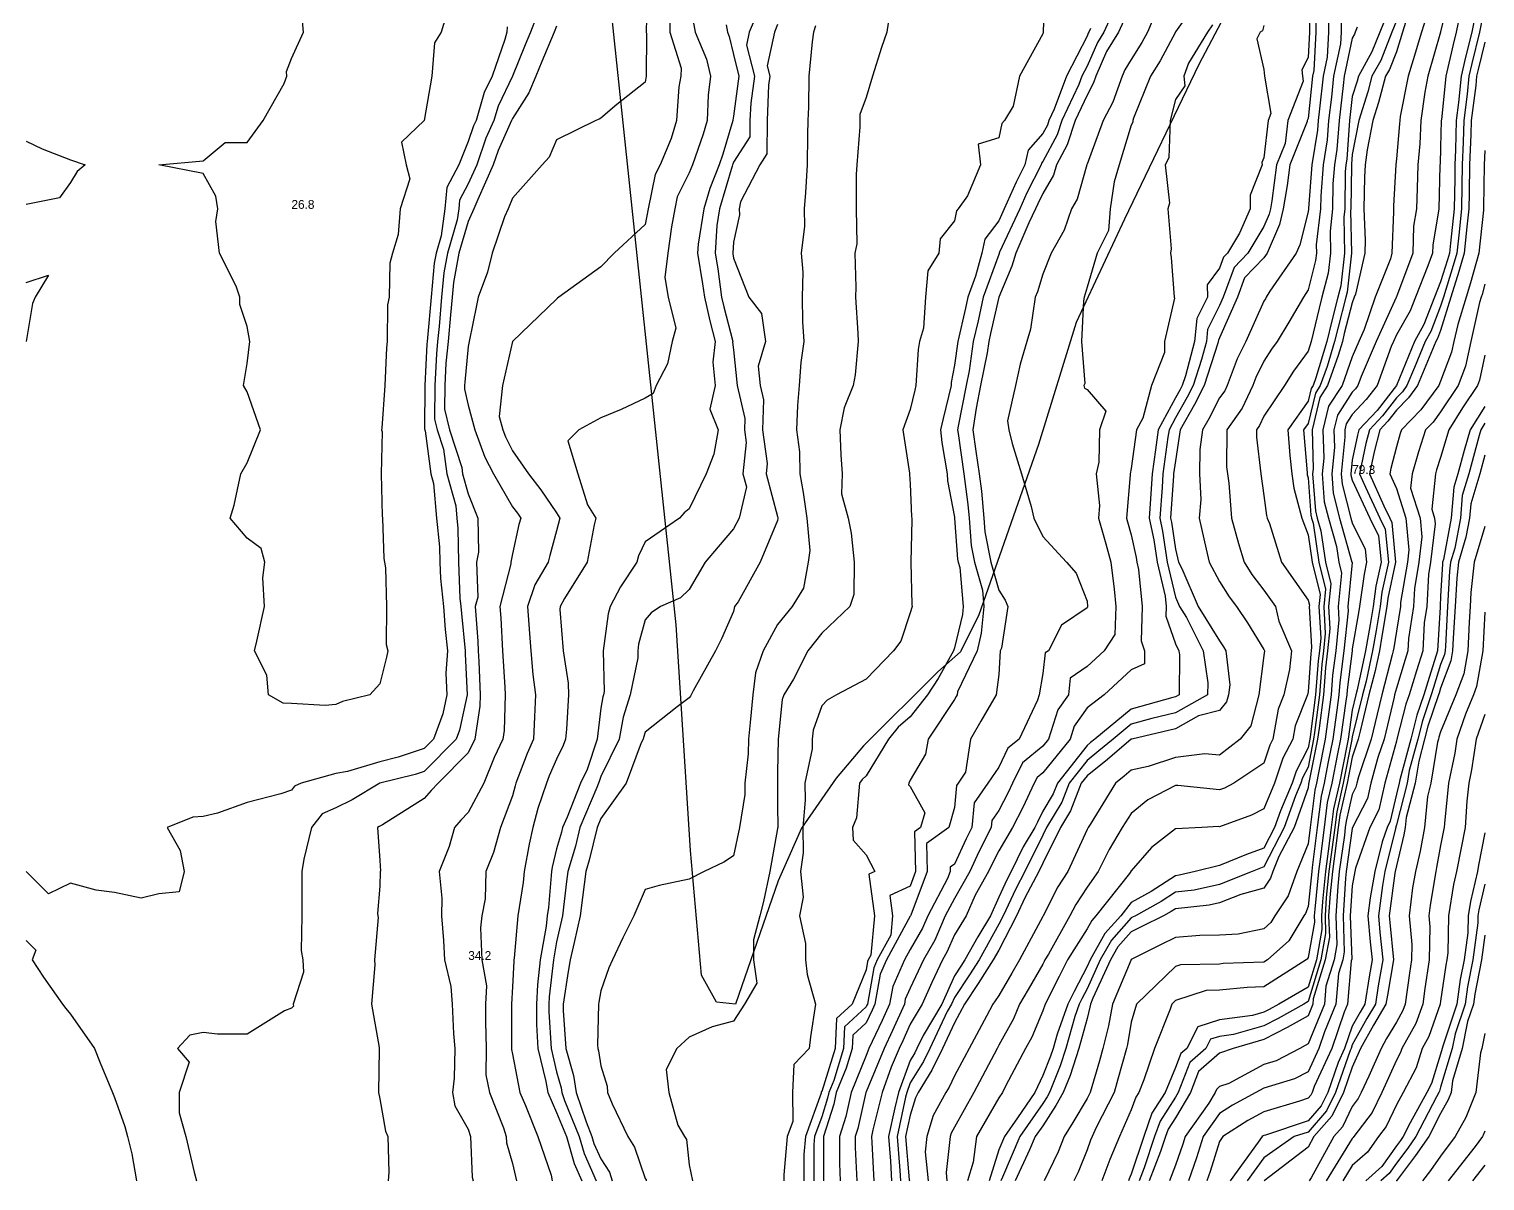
# Model space of a CAD drawing. Extents: x 0 to 335, y 0 to 561.
# Drawn here: x 170.3 to 335, y 0 to 130.3 of the extents above; entities that cross this region are included whole.
import ezdxf

# ---------------------------------------------------------------- set-up
doc = ezdxf.new("R2010")
doc.units = 0
for name, color, linetype in [('CONTOURS_MAJEURES', 3, 'CONTINUOUS'), ('CONTOURS_MINEURES', 8, 'CONTINUOUS'), ('PARCELLE', 4, 'CONTINUOUS'), ('POINTS_COTES', 7, 'CONTINUOUS')]:
    doc.layers.add(name, color=color, linetype=linetype)

msp = doc.modelspace()

# ---------------------------------------------------------------- linework, layer by layer
at = {"layer": 'CONTOURS_MAJEURES'}
for points in [[(293.468, 133.465), (291.896, 130.002), (291.17, 128.833), (289.999, 126.135), (289.422, 125.005), (289.077, 124.082), (287.164, 119.998), (286.63, 118.366), (284.996, 115.351), (284.832, 115.166), (284.797, 115.001), (283.203, 111.8), (282.395, 110.005), (280.103, 105.097), (280.06, 104.998), (280.048, 104.954), (280.004, 104.852), (278.267, 100.001), (277.673, 97.333), (277.135, 95.005), (276.655, 91.653), (276.317, 89.997), (275.425, 85.424), (275.362, 85.001), (275.421, 84.581), (276.053, 80.004), (276.532, 76.53), (276.68, 74.997), (276.906, 71.903), (277.272, 70.001), (278.157, 66.849), (278.321, 65.004), (278.024, 61.978), (277.555, 59.997), (275.351, 55.35), (275.311, 55), (275.196, 54.806), (275.001, 54.462), (272.04, 50.004), (271.723, 48.277), (269.998, 45.346), (269.831, 44.996), (269.815, 44.814), (269.998, 44.622), (271.636, 41.636), (271.177, 40), (270.493, 39.506), (270.61, 35.004), (269.998, 33.369), (267.687, 32.309), (268.009, 29.996), (267.802, 27.803), (266.271, 25), (265.879, 24.117), (265.146, 20.003), (265.099, 19.899), (264.995, 19.68), (262.573, 17.425), (262.46, 14.996), (261.345, 11.343), (260.803, 9.999), (260.657, 9.344), (260.003, 7.259), (259.186, 5.003), (259.104, 4.104), (259.104, -0.004)], [(315.133, 134.868), (315.147, 130.002), (315.003, 127.147), (314.282, 125.726), (314.362, 125.005), (314.456, 124.457), (312.701, 119.998), (312.402, 117.4), (311.447, 115.001), (310.904, 110.907), (310.752, 110.005), (310.601, 109.404), (310, 108.002), (308.202, 104.998), (306.63, 103.367), (305.413, 100.001), (304.997, 99.053), (303.639, 96.364), (303.508, 95.005), (302.96, 92.961), (302, 89.997), (301.321, 88.681), (300.005, 86.357), (299.271, 85.001), (299.155, 84.152), (298.578, 80.004), (298.481, 78.479), (298.244, 74.997), (298.551, 73.545), (299.074, 70.001), (300.005, 66.071), (300.471, 65.004), (301.239, 63.766), (303.149, 59.997), (303.653, 56.345), (303.645, 55), (300.005, 52.962), (297.339, 52.337), (295.002, 51.681), (292.947, 50.004), (291.352, 48.649), (289.999, 47.56), (287.99, 44.996), (287.149, 42.847), (285.431, 40), (284.996, 39.115), (282.974, 35.004), (281.958, 33.044), (280.503, 29.996), (280.004, 29.032), (277.791, 25), (276.695, 23.308), (275.001, 20.738), (274.669, 20.003), (274.181, 19.182), (272.198, 14.996), (271.481, 13.514), (269.998, 11.076), (269.608, 9.999), (269.48, 9.483), (268.504, 5.003), (268.837, 1.158), (268.895, -0.004)], [(228.331, 133.333), (227.043, 130.002), (226.44, 128.563), (225.003, 125.005), (223.372, 121.631), (222.894, 119.998), (221.996, 118.005), (220.967, 115.001), (220, 112.836), (219.02, 110.984), (218.92, 110.005), (218.759, 108.762), (217.66, 104.998), (217.233, 102.765), (216.991, 100.001), (216.695, 96.7), (216.536, 95.005), (216.398, 93.603), (216.212, 89.997), (216.194, 86.196), (216.47, 85.001), (217.189, 82.812), (217.562, 80.004), (218.592, 76.406), (218.715, 74.997), (218.833, 73.831), (218.882, 70.001), (219.053, 65.951), (219.153, 65.004), (219.218, 64.221), (219.659, 59.997), (219.632, 59.629), (219.864, 55), (219.007, 50.996), (218.641, 50.004), (214.997, 46.32), (214.007, 45.99), (210.005, 44.996), (206.863, 43.138), (205.002, 42.226), (203.47, 41.53), (202.278, 40), (201.397, 36.4), (201.158, 35.004), (201.187, 33.814), (201.187, 29.996), (201.09, 26.089), (201.288, 25), (201.371, 23.63), (200.212, 20.003), (200.249, 19.753), (199.999, 19.526), (199.229, 19.233), (194.996, 16.616), (191.619, 16.616), (190.004, 16.773), (188.517, 16.485), (187.107, 14.996), (188.432, 13.426), (187.31, 9.999), (187.31, 7.693), (188.058, 5.003), (189.003, 0.997), (189.27, -0.004)], [(253.087, 133.088), (251.788, 130.002), (251.477, 128.524), (252.376, 125.005), (251.949, 121.952), (251.858, 119.998), (251.844, 118.153), (249.997, 115.295), (249.929, 115.069), (249.906, 115.001), (249.845, 114.849), (248.422, 110.005), (248.127, 108.13), (247.928, 104.998), (248.219, 103.218), (248.642, 100.001), (248.894, 98.898), (249.917, 95.005), (249.907, 94.914), (249.997, 94.051), (250.437, 89.997), (251.284, 86.287), (251.237, 85.001), (251.45, 83.549), (251.076, 80.004), (251.472, 78.527), (250.661, 74.997), (249.997, 73.807), (248.26, 71.738), (246.802, 70.001), (245.005, 66.935), (244.027, 65.98), (241.733, 65.004), (240.705, 64.3), (240.002, 63.502), (239.277, 60.722), (239.181, 59.997), (239.2, 59.196), (238.314, 55), (237.523, 52.479), (237.081, 50.004), (234.999, 45.767), (234.809, 45.186), (234.716, 44.996), (234.528, 44.527), (232.624, 40), (232.119, 37.879), (231.277, 35.004), (231.125, 33.873), (230.676, 29.996), (229.996, 27.067), (229.638, 25), (229.155, 20.845), (229.112, 20.003), (229.11, 19.115), (229.368, 14.996), (229.996, 12.34), (230.516, 10.519), (230.597, 9.999), (230.894, 9.102), (232.548, 5.003), (233.099, 3.101), (234.479, -0.004)], [(335.005, 133), (334.397, 130.002), (333.538, 126.47), (333.207, 125.005), (332.998, 122.996), (332.622, 119.998), (332.56, 117.556), (332.441, 115.001), (332.409, 112.597), (332.361, 110.005), (332.04, 107.038), (331.816, 104.998), (331.424, 103.577), (330.31, 100.001), (330.002, 99.002), (328.881, 96.124), (328.244, 95.005), (327.037, 92.037), (326.189, 89.997), (325.684, 89.313), (324.999, 88.616), (323.417, 86.581), (321.935, 85.001), (321.544, 83.455), (320.808, 80.004), (321.488, 78.511), (323.113, 74.997), (323.74, 73.74), (324.085, 70.001), (323.365, 66.636), (323.141, 65.004), (322.699, 62.298), (322.295, 59.997), (321.561, 56.564), (321.148, 55), (319.996, 50.245), (319.961, 50.004), (319.952, 49.961), (318.98, 44.996), (318.242, 41.755), (318.018, 40), (317.747, 37.749), (317.365, 35.004), (317.06, 32.059), (316.924, 29.996), (316.99, 28.008), (316.445, 25), (315.003, 20.28), (314.52, 20.003), (311.624, 18.378), (310, 17.538), (306.557, 16.557), (304.997, 16.351), (303.973, 16.023), (303.441, 14.996), (301.612, 13.388), (300.313, 9.999), (300.005, 9.483), (298.258, 6.748), (297.646, 5.003), (296.466, 1.461), (295.9, -0.004)], [(324.999, 131.268), (324.487, 130.002), (323.222, 126.78), (322.235, 125.005), (321.752, 123.247), (320.729, 119.998), (319.996, 116.167), (319.919, 115.078), (319.906, 115.001), (319.899, 114.904), (319.838, 110.005), (319.817, 109.826), (319.932, 104.998), (319.412, 100.586), (319.262, 100.001), (318.393, 96.608), (318.001, 95.005), (317.145, 92.145), (316.389, 89.997), (315.843, 89.157), (315.003, 85.711), (314.5, 85.001), (314.886, 80.122), (314.899, 80.004), (314.911, 79.912), (315.003, 79.575), (315.325, 75.32), (315.409, 74.997), (315.567, 74.433), (316.202, 70.001), (316.959, 66.962), (316.769, 65.004), (316.946, 61.945), (316.743, 59.997), (316.547, 58.451), (316.295, 55), (315.741, 50.742), (315.635, 50.004), (315.003, 46.825), (314.382, 45.619), (314.176, 44.996), (313.574, 43.569), (312.315, 40), (310, 35.535), (309.611, 35.393), (308.67, 35.004), (304.997, 33.558), (302.121, 32.882), (300.005, 32.659), (298.387, 31.616), (295.48, 29.996), (295.16, 29.839), (295.002, 29.76), (292.756, 27.243), (291.493, 25), (289.999, 21.744), (289.412, 20.59), (289.116, 20.003), (288.613, 18.616), (287.606, 14.996), (286.975, 13.019), (285.766, 9.999), (285.484, 9.512), (284.996, 8.744), (282.395, 5.003), (280.433, 0.426), (280.233, -0.004)], [(335.005, 85.731), (334.545, 85.001), (334.356, 84.353), (333.183, 80.004), (332.441, 77.563), (332.234, 74.997), (331.593, 71.59), (331.118, 70.001), (331.009, 68.995), (330.784, 65.004), (330.533, 60.529), (330.505, 59.997), (330.431, 59.568), (330.002, 58.42), (329.182, 55.819), (328.934, 55), (327.932, 52.071), (327.403, 50.004), (326.449, 46.448), (326.214, 44.996), (324.999, 40.278), (324.947, 40.052), (324.92, 40), (324.879, 39.88), (323.702, 35.004), (323.41, 33.413), (322.956, 29.996), (323.14, 28.14), (323.443, 25), (322.946, 22.053), (322.617, 20.003), (321.638, 18.359), (319.996, 15.376), (319.865, 14.996), (319.751, 14.751), (318.112, 9.999), (317.091, 7.91), (315.003, 5.527), (313.449, 5.003), (310, 2.592), (308.115, -0.004)], [(335.005, 33.573), (334.332, 30.669), (334.223, 29.996), (334.211, 29.203), (333.648, 25), (333.044, 21.961), (332.765, 20.003), (331.646, 16.642), (331.308, 14.996), (330.002, 10.601), (329.861, 10.14), (329.786, 9.999), (329.528, 9.526), (327.211, 5.003), (326.296, 3.704), (324.999, 1.987), (324.176, 0.819), (323.25, -0.004)]]:
    msp.add_lwpolyline(points, dxfattribs=at)
at = {"layer": 'CONTOURS_MINEURES'}
for points in [[(240.225, 134.775), (240.123, 130.002), (240.177, 129.827), (240.139, 125.005), (240.002, 124.344), (236.818, 121.819), (234.999, 120.28), (234.826, 120.17), (234.427, 119.998), (229.996, 117.816), (229.146, 115.852), (228.372, 115.001), (225.003, 111.197), (224.499, 110.005), (224.106, 109.107), (222.719, 104.998), (222.173, 102.828), (221.126, 100.001), (220.919, 99.083), (220.122, 95.005), (220, 94.409), (219.605, 90.393), (219.584, 89.997), (219.582, 89.58), (220, 87.77), (220.729, 85.001), (221.891, 81.892), (222.849, 80.004), (225.003, 76.264), (225.561, 75.556), (225.939, 74.997), (225.734, 74.266), (225.003, 70.961), (224.809, 70.001), (224.816, 69.813), (223.572, 65.004), (223.668, 63.668), (223.879, 59.997), (224.14, 55.862), (224.167, 55), (224.052, 50.954), (223.911, 50.004), (222.924, 47.922), (221.771, 44.996), (220, 41.677), (219.178, 40.822), (218.439, 40), (217.85, 37.852), (216.718, 35.004), (217.003, 32.004), (216.956, 29.996), (217.194, 27.194), (217.326, 25), (218.023, 21.978), (218.196, 20.003), (218.323, 16.674), (218.463, 14.996), (218.392, 11.605), (218.23, 9.999), (218.478, 8.479), (220, 5.858), (220.263, 5.003), (220.429, 0.424), (220.553, -0.004)], [(245.005, 133.774), (245.679, 130.002), (246.955, 126.958), (247.406, 125.005), (247.136, 122.867), (247.019, 119.998), (246.556, 118.445), (245.382, 115.001), (245.005, 114.069), (243.638, 111.37), (243.357, 110.005), (242.977, 107.976), (242.559, 104.998), (242.221, 102.218), (242.61, 100.001), (243.489, 96.518), (243.069, 95.005), (242.533, 92.471), (241.275, 89.997), (240.905, 89.095), (240.002, 88.584), (237.308, 87.307), (234.999, 86.363), (232.497, 85.001), (231.246, 83.752), (232.388, 80.004), (233.508, 76.489), (234.429, 74.997), (234.233, 74.232), (233.457, 70.001), (230.889, 65.896), (230.388, 65.004), (230.356, 64.643), (230.745, 59.997), (231.313, 56.316), (231.328, 55), (231.119, 51.126), (230.985, 50.004), (230.741, 49.258), (229.996, 47.728), (229.166, 45.829), (228.855, 44.996), (227.873, 42.125), (227.321, 40), (226.882, 38.12), (226.333, 35.004), (226.223, 33.78), (225.627, 29.996), (225.202, 25.198), (225.167, 25), (225.15, 24.853), (225.003, 21.946), (224.901, 20.003), (224.886, 15.113), (224.889, 14.996), (224.887, 14.88), (225.003, 14.33), (225.827, 9.999), (226.478, 8.523), (227.854, 5.003), (229.362, 0.631), (229.51, -0.004)], [(285.177, 134.818), (285.049, 130.002), (284.996, 129.798), (282.36, 125.005), (281.644, 121.643), (280.653, 119.998), (280.348, 119.654), (280.004, 118.05), (277.665, 117.337), (277.957, 115.001), (276.472, 111.475), (275.42, 110.005), (275.242, 109.764), (275.001, 108.664), (273.398, 106.601), (273.233, 104.998), (272.005, 102.994), (271.743, 100.001), (271.499, 96.504), (271.061, 95.005), (270.897, 94.104), (270.636, 89.997), (270.513, 89.483), (269.998, 87.287), (269.148, 85.001), (269.923, 80.079), (269.927, 80.004), (269.925, 79.932), (269.998, 78.892), (270.14, 75.139), (270.168, 74.997), (270.188, 74.807), (270.081, 70.001), (270.188, 65.194), (270.21, 65.004), (269.998, 64.289), (268.92, 61.075), (268.088, 59.997), (264.995, 56.791), (261.667, 55), (260.611, 54.392), (260.003, 53.751), (259.009, 50.996), (258.906, 50.004), (258.889, 48.889), (258.082, 44.996), (258.094, 43.09), (257.84, 40), (257.873, 37.131), (257.59, 35.004), (257.89, 32.111), (257.469, 29.996), (258.151, 26.849), (258.161, 25), (258.352, 23.351), (259.279, 20.003), (258.718, 16.282), (258.56, 14.996), (256.813, 13.185), (256.678, 9.999), (256.7, 6.701), (256.085, 5.003), (255.693, 0.69), (255.693, -0.004)], [(315.853, 134.147), (315.865, 130.002), (315.646, 125.649), (315.509, 125.005), (315.003, 120.223), (314.915, 119.998), (314.903, 119.898), (312.954, 115.001), (312.641, 112.642), (312.198, 110.005), (311.757, 108.247), (310.364, 104.998), (310, 104.472), (307.804, 102.194), (307.011, 100.001), (304.997, 95.406), (304.863, 95.139), (304.85, 95.005), (304.796, 94.802), (303.238, 89.997), (302.138, 87.863), (300.517, 85.001), (300.005, 81.495), (299.798, 80.004), (299.784, 79.783), (299.459, 74.997), (299.554, 74.546), (300.005, 71.484), (300.337, 70.001), (300.718, 69.287), (302.586, 65.004), (304.997, 61.121), (305.442, 60.442), (305.718, 59.997), (306.14, 56.141), (305.998, 55), (305.79, 54.208), (304.997, 53.222), (302.624, 52.625), (300.005, 51.158), (295.079, 50.004), (295.002, 49.986), (292.305, 47.696), (289.999, 45.84), (289.338, 44.996), (288.118, 41.878), (286.985, 40), (284.996, 35.952), (284.53, 35.004), (282.981, 32.018), (282.016, 29.996), (280.004, 26.11), (279.395, 25), (277.668, 22.336), (276.131, 20.003), (275.001, 17.879), (273.635, 14.996), (272.451, 12.546), (270.902, 9.999), (270.583, 9.415), (269.998, 7.435), (269.468, 5.003), (269.892, 0.101), (269.898, -0.004)], [(324.999, 134.69), (323.105, 130.002), (322.229, 127.771), (320.691, 125.005), (320.541, 124.46), (319.996, 122.729), (319.678, 119.998), (319.37, 115.627), (319.264, 115.001), (319.205, 114.21), (319.153, 110.005), (319.039, 109.046), (319.136, 104.998), (318.7, 101.298), (318.367, 100.001), (317.681, 97.321), (317.114, 95.005), (315.878, 90.874), (315.569, 89.997), (315.346, 89.654), (315.003, 88.247), (312.7, 85.001), (312.932, 82.073), (313.156, 80.004), (313.377, 78.376), (314.3, 74.997), (315.003, 73.104), (315.448, 70.001), (316.356, 66.357), (316.224, 65.004), (316.431, 61.428), (316.281, 59.997), (316.138, 58.861), (315.856, 55), (315.236, 50.236), (315.202, 50.004), (315.003, 49.002), (313.642, 46.359), (313.191, 44.996), (311.872, 41.869), (311.213, 40), (310, 37.661), (308.052, 36.949), (304.997, 35.686), (302.234, 35.004), (300.428, 34.579), (300.005, 34.535), (297.247, 32.757), (295.002, 31.505), (293.811, 29.996), (292.015, 27.983), (290.335, 25), (289.999, 24.268), (288.561, 21.439), (287.837, 20.003), (286.604, 16.605), (286.156, 14.996), (285.876, 14.117), (284.996, 11.921), (284.082, 9.999), (282.127, 7.128), (280.65, 5.003), (280.004, 3.497), (278.944, -0.004)], [(331.181, 134.998), (330.002, 130.037), (329.993, 130.01), (329.991, 130.002), (329.986, 129.986), (328.552, 125.005), (328.196, 123.198), (327.743, 119.998), (327.649, 117.351), (327.432, 115.001), (327.332, 112.335), (327.267, 110.005), (326.948, 108.054), (326.859, 104.998), (324.999, 100.031), (324.987, 100.001), (324.981, 99.983), (322.699, 95.005), (321.017, 91.019), (320.647, 89.997), (320.362, 89.631), (319.996, 89.24), (318.327, 86.671), (317.92, 85.001), (317.975, 82.978), (317.675, 80.004), (317.839, 77.841), (318.577, 74.997), (319.969, 70.027), (319.973, 70.001), (319.978, 69.982), (319.494, 65.004), (319.522, 64.529), (319.05, 59.997), (318.595, 56.402), (318.493, 55), (318.268, 53.271), (317.798, 50.004), (317.251, 47.251), (316.809, 44.996), (316.474, 43.524), (316.024, 40), (315.48, 35.48), (315.413, 35.004), (315.003, 31.05), (314.725, 30.275), (314.541, 29.996), (312.837, 27.163), (310.395, 25), (310, 24.749), (305.414, 24.583), (304.997, 24.54), (300.557, 24.448), (300.005, 24.267), (295.583, 20.003), (295.002, 17.958), (294.558, 15.44), (294.445, 14.996), (293.498, 11.501), (293.05, 9.999), (291.022, 6.024), (290.572, 5.003), (290.403, 4.599), (289.999, 3.521), (288.996, 0.999), (288.517, -0.004)], [(334.408, 134.402), (333.516, 130.002), (332.829, 127.178), (332.338, 125.005), (332.028, 122.026), (331.774, 119.998), (331.69, 116.687), (331.611, 115.001), (331.59, 113.415), (331.528, 110.005), (331.105, 106.102), (330.984, 104.998), (330.771, 104.229), (330.002, 101.758), (329.31, 100.001), (328.103, 96.901), (327.024, 95.005), (324.999, 90.027), (324.988, 89.997), (322.806, 87.191), (320.753, 85.001), (320.6, 84.397), (319.996, 81.562), (319.839, 80.004), (319.85, 79.858), (319.996, 79.296), (321.983, 74.997), (322.987, 72.988), (323.262, 70.001), (322.687, 67.313), (322.37, 65.004), (322.037, 62.961), (321.515, 59.997), (320.57, 55.574), (320.419, 55), (319.996, 53.255), (319.528, 50.004), (319.412, 49.419), (318.546, 44.996), (317.888, 42.109), (317.619, 40), (317.293, 37.295), (316.975, 35.004), (316.624, 31.622), (316.517, 29.996), (316.569, 28.429), (315.948, 25), (315.003, 21.907), (311.678, 20.003), (310.603, 19.4), (310, 19.089), (308.723, 18.724), (304.997, 18.234), (302.551, 17.45), (301.28, 14.996), (300.601, 14.399), (300.005, 12.844), (298.837, 9.999), (297.344, 7.661), (296.41, 5.003), (295.002, 0.775), (294.773, 0.225), (294.687, -0.004)], [(217.765, 132.766), (216.939, 130.002), (216.191, 128.81), (215.889, 125.005), (214.997, 119.998), (212.44, 117.561), (212.981, 115.001), (213.409, 113.412), (212.297, 110.005), (212.09, 107.089), (211.442, 104.998), (211.128, 103.874), (211.058, 100.001), (210.862, 99.144), (210.821, 95.005), (210.737, 94.27), (210.58, 89.997), (210.205, 85.201), (210.203, 85.001), (210.247, 84.759), (210.159, 80.004), (210.276, 75.268), (210.311, 74.997), (210.435, 70.431), (210.508, 70.001), (210.641, 69.364), (210.766, 65.004), (210.725, 60.719), (210.907, 59.997), (210.747, 59.255), (210.005, 56.249), (208.868, 55), (205.768, 54.235), (205.002, 53.925), (203.804, 53.804), (199.999, 54.031), (199.07, 54.072), (197.398, 55), (197.22, 57.221), (195.83, 59.997), (196.068, 61.07), (196.942, 65.004), (196.762, 68.237), (196.997, 70.001), (196.576, 71.578), (194.996, 72.726), (193.076, 74.997), (193.528, 76.47), (194.283, 80.004), (194.996, 81.254), (196.497, 85.001), (194.996, 89.283), (194.58, 89.997), (194.996, 92.501), (195.274, 95.005), (194.996, 96.67), (194.164, 99.168), (194.164, 100.001), (193.748, 101.25), (191.876, 104.998), (191.43, 108.574), (191.668, 110.005), (191.43, 111.433), (190.004, 114.002), (185.001, 115.001), (190.004, 115.456), (192.5, 117.5), (194.996, 117.5), (196.783, 119.998), (199.165, 124.171), (199.472, 125.005), (199.443, 125.56), (199.999, 127.004), (201.364, 130.002), (201.25, 131.251)], [(242.859, 132.145), (242.812, 130.002), (244.07, 125.938), (244.063, 125.005), (243.816, 123.815), (243.568, 119.998), (242.964, 117.96), (241.701, 115.001), (241.13, 113.874), (240.334, 110.005), (240.002, 108.228), (236.491, 104.998), (234.999, 103.425), (230.252, 100.001), (230.106, 99.891), (229.996, 99.793), (225.003, 95.005), (223.865, 89.997), (223.5, 86.502), (223.895, 85.001), (224.196, 84.195), (225.003, 82.605), (226.81, 80.004), (228.216, 78.22), (229.996, 75.59), (230.362, 74.997), (229.996, 73.569), (229.213, 70.784), (229.04, 70.001), (227.533, 67.469), (226.721, 65.004), (226.947, 61.947), (227.078, 59.997), (227.296, 57.295), (227.591, 55), (227.499, 52.502), (227.373, 50.004), (226.651, 48.352), (225.401, 44.996), (225.299, 44.7), (225.003, 43.56), (223.632, 40), (222.851, 37.153), (222.002, 35.004), (221.92, 31.918), (221.525, 29.996), (221.367, 28.632), (221.54, 25), (222.076, 22.076), (221.966, 20.003), (221.961, 18.041), (222.022, 14.996), (221.987, 11.984), (222.405, 9.999), (223.985, 6.02), (224.297, 5.003), (224.322, 4.321), (225.003, 1.981), (225.468, -0.004)], [(267.679, 132.318), (267.345, 130.002), (266.747, 128.252), (265.736, 125.005), (264.995, 122.621), (264.304, 120.691), (264.295, 119.998), (264.282, 119.284), (263.972, 115.001), (263.893, 113.898), (263.868, 110.005), (263.97, 106.026), (263.726, 104.998), (263.853, 101.144), (263.792, 100.001), (264.083, 95.918), (264.1, 95.005), (263.779, 91.216), (263.554, 89.997), (262.517, 87.481), (262.043, 85.001), (262.166, 82.17), (262.3, 80.004), (262.241, 77.76), (262.986, 74.997), (263.305, 73.305), (263.652, 70.001), (263.631, 66.369), (263.176, 65.004), (260.003, 61.985), (258.432, 59.997), (256.787, 56.785), (255.711, 55), (255.523, 54.478), (255.057, 50.004), (255, 46.248), (254.983, 45.013), (254.981, 44.996), (255, 42.498), (255.015, 40.015), (255.014, 40), (255.014, 39.986), (255, 39.878), (254.098, 35.004), (253.394, 31.603), (252.97, 29.996), (252.259, 27.259), (252.274, 25), (252.628, 22.372), (251.233, 20.003), (249.997, 18.056), (247.574, 17.426), (245.005, 16.274), (243.608, 14.996), (242.388, 12.613), (242.706, 9.999), (243.707, 6.298), (244.47, 5.003), (244.685, 4.683), (245.005, 1.816), (245.374, -0.004)], [(295.002, 133.148), (293.575, 130.002), (292.205, 127.798), (290.994, 125.005), (290.731, 124.273), (289.999, 122.882), (288.648, 119.998), (287.75, 117.248), (286.532, 115.001), (286.196, 113.803), (284.996, 111.756), (284.415, 110.587), (284.152, 110.005), (283.409, 108.413), (281.944, 104.998), (281.499, 103.502), (280.004, 100.001), (279.094, 95.913), (278.884, 95.005), (278.697, 93.697), (277.941, 89.997), (277.442, 87.439), (277.081, 85.001), (277.422, 82.583), (277.779, 80.004), (278.048, 78.047), (278.342, 74.997), (278.455, 73.45), (279.118, 70.001), (280.004, 66.845), (280.728, 65.729), (281.024, 65.004), (280.305, 60.299), (280.189, 59.997), (280.004, 57.306), (279.738, 55), (277.975, 52.03), (276.828, 50.004), (276.239, 46.235), (275.405, 44.996), (275.24, 44.758), (275.001, 42.271), (274.364, 40), (271.831, 38.17), (271.913, 35.004), (270.061, 30.059), (270.028, 29.996), (270.019, 29.976), (269.998, 29.94), (267.301, 25), (266.591, 23.405), (265.986, 20.003), (265.677, 19.32), (264.995, 17.885), (263.501, 16.494), (263.431, 14.996), (262.744, 12.743), (261.636, 9.999), (261.339, 8.662), (260.191, 5.003), (260.191, 0.184), (260.2, -0.004)], [(297.775, 132.228), (296.823, 130.002), (296.193, 128.812), (295.002, 126.896), (294.277, 125.729), (293.963, 125.005), (292.916, 122.086), (291.817, 119.998), (289.999, 115.047), (289.988, 115.013), (289.982, 115.001), (288.893, 111.109), (288.246, 110.005), (287.41, 107.589), (285.942, 104.998), (284.996, 102.594), (284.401, 100.597), (284.147, 100.001), (283.608, 96.394), (283.192, 95.005), (282.434, 92.434), (281.892, 89.997), (281.002, 86), (281.165, 85.001), (281.548, 83.456), (282.572, 80.004), (283.696, 76.301), (283.998, 74.997), (284.996, 72.915), (287.69, 70.001), (288.759, 68.762), (289.999, 65.592), (290.063, 65.004), (290.061, 64.942), (289.999, 64.849), (287.104, 62.895), (285.626, 59.997), (285.252, 59.741), (284.996, 57.427), (284.594, 55), (284.407, 54.41), (282.326, 50.004), (281.052, 48.953), (280.004, 46.824), (278.774, 44.996), (277.233, 42.767), (276.967, 40), (276.308, 38.695), (275.001, 35.856), (274.506, 35.498), (274.519, 35.004), (274.23, 34.232), (271.997, 29.996), (271.391, 28.605), (269.998, 26.169), (269.36, 25), (268.017, 21.982), (267.664, 20.003), (266.834, 18.162), (265.328, 14.996), (264.995, 14.191), (263.303, 9.999), (262.703, 7.296), (261.984, 5.003), (261.984, 1.982), (262.077, -0.004)], [(302.066, 132.936), (300.005, 130.027), (299.994, 130.013), (299.989, 130.002), (298.265, 126.743), (297.185, 125.005), (295.257, 120.252), (295.191, 119.998), (295.184, 119.816), (295.002, 119.462), (293.633, 115.001), (293.058, 113.06), (292.623, 110.005), (292.439, 107.563), (291.149, 104.998), (289.999, 101.146), (289.675, 100.001), (289.589, 99.591), (289.361, 95.005), (289.767, 90.23), (289.65, 89.997), (289.719, 89.717), (289.999, 89.543), (292.113, 87.112), (291.422, 85.001), (291.335, 81.338), (291.049, 80.004), (291.419, 76.418), (291.302, 74.997), (292.11, 72.108), (292.691, 70.001), (293.059, 66.945), (293.27, 65.004), (293.149, 61.851), (291.923, 59.997), (289.999, 58.204), (288.095, 56.902), (287.884, 55), (286.689, 53.31), (285.652, 50.004), (284.996, 49.189), (282.702, 47.297), (281.569, 44.996), (281.062, 43.937), (280.004, 41.901), (279.227, 40.776), (279.152, 40), (277.76, 37.244), (276.729, 35.004), (275.001, 31.958), (273.967, 29.996), (272.764, 27.234), (271.486, 25), (269.998, 21.808), (269.442, 20.558), (269.343, 20.003), (267.991, 17.005), (267.035, 14.996), (264.995, 10.061), (264.97, 9.999), (264.067, 5.931), (263.776, 5.003), (263.776, 3.78), (263.953, -0.004)], [(317.294, 132.705), (317.302, 130.002), (317.159, 127.163), (316.697, 125.005), (316.306, 121.305), (316.155, 119.998), (316.079, 118.922), (315.414, 115.001), (315.045, 110.047), (315.045, 110.005), (315.003, 109.66), (314.068, 105.934), (313.666, 104.998), (310.692, 100.692), (310.275, 100.001), (310.174, 99.828), (310, 99.547), (307.962, 95.005), (306.988, 93.012), (305.841, 89.997), (305.569, 89.427), (304.997, 88.604), (303.772, 86.227), (303.077, 85.001), (302.749, 82.75), (302.724, 80.004), (302.887, 77.114), (302.683, 74.997), (303.491, 71.508), (303.828, 70.001), (304.997, 67.813), (306.092, 66.098), (306.918, 65.004), (308.139, 63.142), (310, 60.138), (310.062, 59.997), (310, 59.442), (309.448, 55), (308.524, 51.478), (307.339, 50.004), (304.997, 48.167), (303.327, 48.329), (300.005, 47.908), (296.898, 46.894), (295.002, 46.46), (294.211, 45.788), (293.228, 44.996), (290.336, 40.337), (290.115, 40), (290.073, 39.927), (289.999, 39.781), (287.822, 35.004), (286.704, 33.294), (285.042, 29.996), (284.996, 29.915), (282.362, 25), (281.502, 23.501), (280.004, 20.993), (279.615, 20.392), (279.358, 20.003), (278.624, 18.622), (276.658, 14.996), (276.091, 13.907), (275.001, 11.873), (274.39, 10.609), (274.019, 9.999), (272.6, 7.401), (271.892, 5.003), (271.705, 3.295), (272.02, -0.004)], [(326.713, 133.286), (325.678, 130.002), (324.999, 127.785), (324.214, 125.788), (323.779, 125.005), (322.964, 122.035), (322.322, 119.998), (321.69, 116.693), (321.474, 115.001), (321.402, 113.597), (321.293, 110.005), (321.471, 106.474), (321.412, 104.998), (320.354, 100.359), (320.211, 100.001), (319.996, 99.372), (319.105, 95.896), (318.887, 95.005), (318.412, 93.416), (317.209, 89.997), (316.34, 88.66), (315.448, 85.001), (315.569, 80.57), (315.512, 80.004), (315.828, 75.824), (316.042, 74.997), (316.447, 73.552), (316.957, 70.001), (317.563, 67.566), (317.314, 65.004), (317.461, 62.462), (317.204, 59.997), (316.957, 58.042), (316.735, 55), (316.246, 51.248), (316.068, 50.004), (315.09, 45.083), (315.073, 44.996), (315.06, 44.94), (315.003, 44.497), (313.417, 40), (311.714, 36.715), (311.015, 35.004), (310.746, 34.257), (310, 33.126), (307.413, 32.414), (304.997, 31.463), (303.813, 31.184), (300.005, 30.784), (299.527, 30.475), (298.667, 29.996), (296.208, 28.792), (295.002, 28.189), (293.498, 26.502), (292.651, 25), (290.662, 20.665), (290.385, 20.003), (290.327, 19.675), (289.999, 18.386), (289.057, 14.996), (288.075, 11.921), (287.305, 9.999), (286.459, 8.539), (284.996, 6.233), (284.141, 5.003), (283.495, 3.498), (281.87, -0.004)], [(332.199, 132.197), (331.754, 130.002), (331.412, 128.593), (330.601, 125.005), (330.089, 120.085), (330.078, 119.998), (330.002, 117), (329.933, 115.07), (329.927, 115.001), (329.924, 114.924), (329.787, 110.005), (329.114, 105.886), (329.088, 104.998), (328.542, 103.539), (327.149, 100.001), (326.547, 98.455), (324.999, 95.734), (324.664, 95.005), (324.42, 94.426), (322.817, 89.997), (321.584, 88.411), (319.996, 86.717), (319.32, 85.677), (319.155, 85.001), (319.178, 84.182), (318.757, 80.004), (318.844, 78.85), (319.844, 74.997), (319.996, 74.454), (321.48, 71.483), (321.617, 70.001), (321.331, 68.667), (320.828, 65.004), (320.711, 64.288), (319.996, 60.218), (319.973, 59.997), (319.414, 55.582), (319.372, 55), (319.278, 54.282), (318.663, 50.004), (318.332, 48.335), (317.678, 44.996), (317.181, 42.817), (316.822, 40), (316.386, 36.388), (316.194, 35.004), (315.753, 30.748), (315.703, 29.996), (315.727, 29.272), (315.003, 25.274), (314.9, 25.103), (314.784, 25), (310, 21.966), (308.104, 21.897), (304.997, 21.575), (303.459, 21.543), (300.005, 20.408), (299.585, 20.003), (299.418, 19.416), (297.646, 14.996), (296.424, 11.42), (295.841, 9.999), (295.514, 9.488), (295.002, 8.029), (293.67, 5.003), (292.588, 2.412), (291.682, -0.004)], [(224.412, 130.592), (224.347, 130.002), (224.152, 129.151), (222.698, 125.005), (221.818, 123.186), (220.884, 119.998), (220.61, 119.389), (220, 117.608), (218.942, 115.001), (217.578, 112.424), (217.332, 110.005), (216.933, 106.935), (216.368, 104.998), (216.148, 103.849), (215.812, 100.001), (215.399, 95.406), (215.361, 95.005), (215.329, 94.673), (215.087, 89.997), (215.065, 85.069), (215.081, 85.001), (215.121, 84.877), (215.768, 80.004), (216.078, 78.922), (216.42, 74.997), (216.748, 71.749), (216.771, 70.001), (216.849, 68.152), (217.184, 65.004), (217.399, 62.4), (217.65, 59.997), (217.466, 57.466), (217.59, 55), (217.133, 52.867), (216.075, 50.004), (214.997, 48.914), (212.064, 47.939), (210.005, 47.427), (206.348, 46.343), (205.002, 46.1), (201.1, 44.996), (200.343, 44.653), (199.999, 44.211), (198.803, 43.802), (194.996, 42.821), (191.626, 41.624), (190.004, 41.249), (188.842, 41.16), (185.939, 40), (187.402, 37.402), (187.86, 35.004), (187.31, 32.692), (185.001, 32.5), (183, 31.999), (179.998, 32.632), (177.904, 32.907), (174.995, 33.678), (172.499, 32.5), (170.003, 35.004)], [(229.996, 130.696), (229.727, 130.002), (228.331, 126.671), (227.659, 125.005), (226.859, 123.144), (225.003, 120.236), (224.926, 120.076), (224.903, 119.998), (223.382, 116.621), (222.827, 115.001), (221.075, 111.078), (220.621, 110.005), (220, 108.587), (218.953, 104.998), (218.318, 101.681), (218.171, 100.001), (217.991, 97.995), (217.71, 95.005), (217.467, 92.533), (217.336, 89.997), (217.324, 87.324), (217.86, 85.001), (219.256, 80.748), (219.355, 80.004), (220, 77.751), (221.09, 74.997), (221.147, 71.146), (220.915, 70.001), (221.068, 66.071), (220.792, 65.004), (221.076, 61.073), (221.138, 59.997), (221.215, 58.784), (221.333, 55), (221.296, 53.706), (220.744, 50.004), (220, 48.435), (216.61, 44.996), (215.82, 44.175), (214.997, 43.26), (210.293, 40.288), (210.005, 40.146), (209.914, 40.091), (209.727, 40), (210.005, 36.253), (210.059, 35.057), (210.042, 35.004), (210.005, 33.334), (209.749, 30.253), (209.761, 29.996), (209.816, 29.808), (209.401, 25), (209.44, 24.436), (209.049, 20.003), (209.916, 15.085), (209.926, 14.996), (209.917, 14.908), (209.833, 9.999), (210.005, 9.286), (210.623, 5.621), (210.886, 5.003), (211.004, 0.997), (210.937, -0.004)], [(249.176, 130.823), (249.323, 130.002), (249.522, 129.526), (249.997, 127.469), (250.627, 125.005), (249.997, 120.499), (249.941, 120.054), (249.938, 119.998), (248.805, 116.194), (248.398, 115.001), (247.311, 112.313), (246.633, 110.005), (246.003, 105.999), (245.939, 104.998), (246.509, 101.507), (246.707, 100.001), (247.32, 97.322), (247.928, 95.005), (247.658, 92.659), (247.935, 89.997), (247.341, 87.339), (248.258, 85.001), (247.765, 82.238), (246.929, 80.004), (245.005, 76.062), (244.416, 75.586), (243.893, 74.997), (240.002, 72.307), (239.259, 70.743), (239.069, 70.001), (237.222, 67.225), (236.043, 65.004), (235.827, 64.175), (235.272, 59.997), (235.38, 55.382), (235.3, 55), (235.228, 54.771), (234.999, 53.486), (234.585, 50.004), (233.453, 46.543), (232.699, 44.996), (231.171, 41.174), (230.677, 40), (230.546, 39.45), (229.996, 37.571), (229.509, 35.49), (229.424, 35.004), (229.06, 30.935), (228.912, 29.996), (228.806, 28.806), (228.148, 25), (227.82, 22.181), (227.71, 20.003), (227.703, 17.704), (227.873, 14.996), (228.762, 11.234), (228.997, 9.999), (229.996, 7.735), (231.098, 5.003), (231.974, 1.976), (232.854, -0.004)], [(255, 130.879), (254.63, 130.002), (253.825, 126.178), (254.125, 125.005), (253.983, 123.987), (253.797, 119.998), (253.768, 116.231), (252.973, 115.001), (250.787, 110.794), (250.642, 110.005), (250.671, 109.33), (249.997, 106.249), (249.917, 104.998), (249.928, 104.929), (249.997, 104.41), (251.742, 100.001), (253.157, 98.16), (253.608, 95.005), (252.789, 92.21), (253.03, 89.997), (253.395, 88.395), (253.271, 85.001), (253.832, 81.17), (253.71, 80.004), (255, 75.193), (255.028, 75.026), (255.032, 74.997), (255.036, 74.961), (255, 74.719), (253.022, 70.001), (250.523, 65.53), (250.133, 65.004), (249.997, 64.432), (248.639, 61.358), (247.96, 59.997), (245.445, 55.441), (245.213, 55), (245.153, 54.852), (245.005, 54.667), (243.64, 53.638), (240.002, 50.773), (239.818, 50.187), (239.785, 50.004), (239.576, 49.578), (237.848, 44.996), (234.999, 41.018), (234.57, 40), (233.693, 36.308), (233.311, 35.004), (232.918, 32.078), (232.677, 29.996), (231.976, 26.977), (231.541, 25), (231.311, 23.686), (230.736, 20.003), (230.719, 19.28), (231.043, 14.996), (231.921, 11.922), (232.221, 9.999), (233.323, 6.677), (233.998, 5.003), (234.223, 4.227), (234.999, 2.481), (235.968, 0.966), (236.292, -0.004)], [(259.295, 130.708), (259.067, 130.002), (258.888, 128.888), (258.523, 125.005), (258.49, 121.512), (258.401, 119.998), (258.385, 118.382), (258.335, 115.001), (258.15, 111.856), (257.992, 110.005), (258.031, 108.032), (257.652, 104.998), (257.847, 102.845), (257.781, 100.001), (257.803, 97.202), (257.954, 95.005), (257.617, 92.617), (257.433, 89.997), (257.239, 87.761), (257.147, 85.001), (257.485, 82.486), (257.526, 80.004), (257.887, 77.887), (258.292, 74.997), (258.648, 71.353), (258.446, 70.001), (257.924, 67.08), (256.629, 65.004), (255, 62.951), (253.365, 59.997), (252.491, 57.506), (252.174, 55), (251.873, 51.878), (251.703, 50.004), (251.681, 48.318), (251.275, 44.996), (251.285, 43.71), (250.69, 40), (249.997, 36.802), (248.927, 36.074), (246.669, 35.004), (245.005, 34.137), (241.59, 33.414), (240.002, 32.96), (238.718, 29.996), (237.5, 27.498), (236.315, 25), (235.897, 24.102), (234.999, 21.514), (234.774, 20.228), (234.738, 20.003), (234.627, 15.368), (234.655, 14.996), (234.732, 14.729), (234.999, 13.018), (235.731, 10.731), (235.766, 9.999), (236.294, 8.706), (238.061, 5.003), (238.819, 3.819), (240.002, 0.28), (240.116, 0.11), (240.129, -0.004)], [(290.398, 130.4), (290.217, 130.002), (290.134, 129.867), (289.999, 129.557), (287.673, 125.005), (286.282, 121.285), (285.679, 119.998), (285.511, 119.484), (284.996, 118.534), (283.337, 116.662), (282.981, 115.001), (281.991, 113.013), (280.637, 110.005), (280.004, 108.65), (278.449, 106.554), (278.108, 104.998), (277.381, 102.378), (276.53, 100.001), (276.252, 98.752), (275.386, 95.005), (275.001, 92.318), (274.645, 90.354), (274.622, 89.997), (273.73, 86.27), (273.433, 85.001), (273.574, 83.576), (274.178, 80.004), (274.208, 79.211), (275.001, 75.122), (275.016, 75.012), (275.018, 74.997), (275.357, 70.356), (275.426, 70.001), (275.591, 69.411), (275.983, 65.004), (275.895, 64.109), (275.001, 60.331), (274.908, 59.997), (273.147, 56.852), (271.96, 55), (269.998, 52.502), (268.646, 51.354), (267.558, 50.004), (264.995, 45.853), (264.579, 45.414), (264.266, 44.996), (263.914, 41.082), (263.453, 40), (263.539, 38.543), (264.995, 36.914), (265.98, 35.004), (265.305, 34.694), (265.959, 29.996), (265.538, 25.542), (265.242, 25), (265.166, 24.829), (264.995, 23.868), (263.414, 20.003), (261.645, 18.356), (261.489, 14.996), (260.003, 10.127), (259.94, 10.062), (259.938, 9.999), (259.938, 9.935), (258.152, 5.003), (257.967, 2.966), (257.967, -0.004)], [(304.19, 130.81), (303.618, 130.002), (301.484, 126.486), (300.934, 125.005), (301.063, 123.944), (300.005, 122.378), (299.396, 119.998), (299.236, 115.77), (298.839, 115.001), (299.345, 110.664), (299.156, 110.005), (299.519, 105.484), (299.423, 104.998), (299.515, 104.508), (299.847, 100.001), (299.883, 99.879), (298.778, 95.005), (298.762, 93.761), (297.299, 89.997), (296.306, 86.303), (295.602, 85.001), (295.002, 80.629), (294.869, 80.004), (294.881, 79.883), (294.478, 74.997), (294.593, 74.588), (295.002, 73.102), (295.544, 70.541), (295.623, 70.001), (295.816, 69.188), (296.246, 65.004), (296.12, 61.116), (296.507, 59.997), (296.501, 58.5), (295.002, 57.824), (291.942, 55), (289.999, 53.528), (288.538, 51.463), (288.081, 50.004), (284.996, 46.173), (284.353, 45.642), (284.035, 44.996), (282.729, 42.269), (281.55, 40), (280.004, 37.361), (279.213, 35.794), (278.849, 35.004), (277.331, 32.328), (276.314, 29.996), (275.001, 27.848), (274.136, 25.863), (273.642, 25), (272.459, 22.461), (271.348, 20.003), (269.998, 17.732), (269.148, 15.847), (268.743, 14.996), (267.86, 12.861), (266.824, 9.999), (265.784, 5.791), (265.612, 5.003), (265.671, 4.327), (265.887, -0.004)], [(310, 130.765), (309.84, 130.162), (309.593, 130.002), (309.225, 129.228), (310, 125.774), (310.086, 125.005), (310.804, 120.802), (310.487, 119.998), (310, 115.77), (309.765, 115.237), (309.82, 115.001), (308.451, 111.552), (308.451, 110.005), (307.24, 107.242), (305.897, 104.998), (305.455, 104.54), (304.997, 103.273), (303.598, 101.402), (303.634, 100.001), (302.416, 97.589), (302.166, 95.005), (301.125, 91.12), (300.761, 89.997), (300.504, 89.498), (300.005, 88.618), (298.048, 85.001), (297.738, 82.736), (297.357, 80.004), (297.178, 77.175), (297.03, 74.997), (297.549, 72.544), (297.923, 70.001), (298.83, 66.178), (298.951, 65.004), (298.915, 63.913), (300.005, 60.759), (300.391, 59.997), (300.453, 59.548), (300.424, 55), (300.005, 54.766), (299.698, 54.694), (295.002, 53.374), (290.871, 50.004), (290.399, 49.603), (289.999, 49.281), (286.641, 44.996), (286.179, 43.815), (284.996, 41.854), (284.396, 40.601), (284.084, 40), (282.791, 37.793), (281.419, 35.004), (280.935, 34.07), (280.004, 32.12), (279.078, 29.996), (277.627, 27.622), (276.188, 25), (275.721, 24.28), (275.001, 23.187), (273.562, 20.003), (271.447, 16.446), (270.76, 14.996), (270.512, 14.483), (269.998, 13.638), (268.68, 9.999), (268.248, 8.252), (267.54, 5.003), (267.781, 2.214), (267.893, -0.004)], [(318.735, 131.263), (318.739, 130.002), (318.672, 128.677), (317.886, 125.005), (317.636, 122.638), (317.329, 119.998), (317.176, 117.824), (316.697, 115.001), (316.432, 111.435), (316.414, 110.005), (315.929, 105.926), (315.951, 104.998), (315.851, 104.149), (315.003, 100.84), (314.497, 100.001), (312.842, 97.163), (311.51, 95.005), (310.874, 94.131), (310, 92.758), (309.095, 90.904), (308.75, 89.997), (307.538, 87.46), (305.831, 85.001), (305.789, 80.795), (305.881, 80.004), (306.033, 78.968), (306.34, 74.997), (307.123, 72.124), (307.77, 70.001), (308.638, 68.64), (310, 66.837), (311.304, 65.004), (311.677, 63.326), (313.122, 59.997), (312.889, 57.885), (312.248, 55), (311.611, 53.392), (311.032, 50.004), (310.681, 49.322), (310, 47.262), (306.606, 44.996), (305.55, 44.445), (304.997, 44.247), (300.261, 44.741), (300.005, 44.728), (296.884, 43.117), (295.002, 41.578), (293.963, 40), (292.519, 37.483), (291.268, 35.004), (289.999, 33.25), (288.713, 31.283), (288.065, 29.996), (285.643, 25.646), (285.24, 25), (285.158, 24.838), (284.996, 24.518), (283.351, 21.65), (282.367, 20.003), (281.668, 18.334), (280.004, 15.345), (279.815, 14.996), (278.167, 11.834), (277.184, 9.999), (275.001, 6.088), (274.618, 5.386), (274.505, 5.003), (274.059, 0.938), (274.149, -0.004)], [(320.575, 130.58), (320.341, 130.002), (320.244, 129.754), (319.996, 129.308), (319.074, 125.005), (318.965, 123.972), (318.504, 119.998), (318.273, 116.725), (317.981, 115.001), (317.818, 112.822), (317.784, 110.005), (317.484, 107.486), (317.543, 104.998), (317.275, 102.724), (316.578, 100.001), (316.257, 98.747), (315.34, 95.005), (315.003, 93.879), (313.369, 91.633), (312.328, 89.997), (310, 86.524), (309.508, 85.493), (309.167, 85.001), (309.158, 84.16), (309.643, 80.004), (310, 77.565), (310.307, 75.304), (310.391, 74.997), (310.622, 74.376), (311.989, 70.001), (315.003, 65.731), (315.148, 65.149), (315.134, 65.004), (315.4, 60.395), (315.359, 59.997), (315.319, 59.681), (315.003, 55.361), (314.923, 55), (313.527, 51.478), (313.276, 50.004), (312.161, 47.841), (311.222, 44.996), (310, 42.101), (308.619, 41.379), (304.997, 40.083), (304.905, 40.093), (303.001, 40), (300.005, 39.834), (297.278, 37.727), (295.002, 35.104), (294.966, 35.04), (294.947, 35.004), (294.802, 34.803), (291.008, 29.996), (290.533, 29.463), (289.999, 28.516), (287.806, 25), (286.86, 23.139), (285.278, 20.003), (284.996, 19.228), (283.748, 16.248), (283.051, 14.996), (280.807, 10.803), (280.425, 9.999), (280.004, 9.382), (277.495, 5.003), (277.122, 2.119), (276.48, -0.004)], [(328.353, 131.648), (327.834, 130.002), (326.879, 126.883), (326.338, 125.005), (325.44, 120.439), (325.377, 119.998), (325.364, 119.633), (324.999, 115.677), (324.913, 115.001), (324.672, 110.332), (324.662, 110.005), (324.678, 109.684), (324.491, 104.998), (324.341, 104.341), (322.599, 100.001), (321.355, 96.362), (320.733, 95.005), (319.996, 93.258), (318.848, 89.997), (317.333, 87.666), (316.684, 85.001), (316.772, 81.774), (316.594, 80.004), (316.833, 76.833), (317.309, 74.997), (318.208, 71.789), (318.465, 70.001), (318.77, 68.774), (318.404, 65.004), (318.491, 63.495), (318.127, 59.997), (317.776, 57.222), (317.614, 55), (317.257, 52.259), (316.933, 50.004), (316.17, 46.167), (315.941, 44.996), (315.767, 44.232), (315.227, 40), (315.003, 38.147), (313.719, 35.004), (312.736, 32.266), (311.239, 29.996), (310.774, 29.223), (310, 28.538), (307.082, 27.914), (304.997, 27.824), (302.775, 27.772), (300.005, 27.529), (298.306, 26.697), (295.002, 25.047), (294.98, 25.022), (294.967, 25), (294.938, 24.936), (292.874, 20.003), (292.443, 17.558), (291.791, 14.996), (291.409, 13.588), (290.338, 9.999), (289.999, 9.335), (288.41, 6.591), (287.402, 5.003), (286.717, 3.281), (285.148, -0.004)], [(335.005, 128.879), (334.246, 125.763), (334.075, 125.005), (333.967, 123.967), (333.47, 119.998), (333.43, 118.425), (333.271, 115.001), (333.228, 111.779), (333.195, 110.005), (332.975, 107.974), (332.649, 104.998), (332.076, 102.926), (331.165, 100.001), (330.002, 96.226), (329.659, 95.347), (329.465, 95.005), (329.096, 94.098), (327.392, 89.997), (326.376, 88.622), (324.999, 87.22), (324.027, 85.971), (323.118, 85.001), (322.488, 82.512), (321.953, 80.004), (323.59, 76.407), (324.242, 74.997), (324.494, 74.493), (324.908, 70.001), (324.043, 65.959), (323.912, 65.004), (323.362, 61.635), (323.074, 59.997), (322.552, 57.553), (321.877, 55), (320.881, 50.888), (320.669, 50.004), (319.996, 47.965), (319.414, 44.996), (318.596, 41.401), (318.417, 40), (318.2, 38.203), (317.755, 35.004), (317.495, 32.495), (317.331, 29.996), (317.411, 27.586), (316.943, 25), (315.598, 20.598), (315.546, 20.003), (315.003, 18.68), (312.645, 17.357), (310, 15.988), (306.52, 14.996), (304.997, 14.464), (302.623, 12.376), (301.711, 9.999), (300.005, 7.138), (299.173, 5.834), (298.881, 5.003), (298.319, 3.315), (297.038, -0.004)], [(170.003, 117.647), (171.8, 116.8), (174.995, 115.557), (176.663, 115.001), (175.765, 114.233), (174.995, 113.003), (173.747, 111.254), (170.003, 110.505)], [(335.005, 116.607), (334.93, 115.001), (334.865, 110.144), (334.863, 110.005), (334.846, 109.846), (334.314, 104.998), (333.38, 101.623), (332.875, 100.001), (331.929, 96.929), (331.5, 95.005), (331.233, 93.773), (330.002, 90.489), (329.797, 89.997), (327.76, 87.24), (325.561, 85.001), (325.421, 84.579), (324.999, 83.086), (324.376, 80.627), (324.243, 80.004), (324.999, 78.344), (326.077, 74.997), (326.404, 71.404), (326.236, 70.001), (325.464, 65.469), (325.441, 65.004), (324.999, 62.217), (324.687, 60.308), (324.632, 59.997), (324.533, 59.532), (323.336, 55), (322.805, 52.81), (322.131, 50.004), (320.717, 45.718), (320.52, 44.996), (320.422, 44.57), (319.996, 43.738), (319.303, 40.694), (319.214, 40), (319.107, 39.111), (318.536, 35.004), (318.366, 33.369), (318.144, 29.996), (318.253, 26.744), (317.937, 25), (317.03, 22.032), (316.853, 20.003), (315.003, 15.49), (314.687, 15.313), (314.075, 14.996), (311.4, 13.598), (310, 13.174), (306.021, 11.022), (304.997, 10.664), (304.644, 10.353), (304.508, 9.999), (303.784, 8.785), (301.111, 5.003), (300.846, 4.159), (300.005, 1.792), (299.312, -0.004)], [(170.003, 101.667), (172.499, 102.499), (171.001, 100.001), (170.716, 99.287), (170.003, 95.005)], [(335.005, 101.476), (334.685, 100.32), (334.586, 100.001), (334.399, 99.397), (333.42, 95.005), (332.811, 92.193), (331.988, 89.997), (330.002, 87.019), (329.144, 85.858), (328.302, 85.001), (327.48, 82.523), (326.768, 80.004), (326.602, 78.399), (327.699, 74.997), (327.89, 72.889), (327.546, 70.001), (327.042, 67.045), (326.941, 65.004), (326.363, 61.362), (326.287, 59.997), (325.979, 59.018), (324.999, 55.773), (324.794, 55), (324.729, 54.731), (323.594, 50.004), (322.901, 47.905), (322.108, 44.996), (321.715, 43.279), (320.035, 40), (319.996, 39.888), (319.316, 35.004), (319.238, 34.243), (318.958, 29.996), (319.095, 25.901), (318.932, 25), (318.463, 23.466), (318.16, 20.003), (316.878, 16.876), (316.231, 14.996), (315.003, 12.349), (313.459, 11.542), (310, 10.495), (309.084, 9.999), (306.436, 8.563), (304.997, 7.63), (303.141, 5.003), (302.389, 2.612), (301.46, -0.004)], [(335.005, 93.454), (334.389, 90.613), (334.158, 89.997), (332.471, 87.467), (330.92, 85.001), (330.002, 81.863), (329.538, 80.467), (329.408, 80.004), (328.996, 76.003), (329.321, 74.997), (329.377, 74.373), (328.856, 70.001), (328.621, 68.621), (328.441, 65.004), (328.147, 63.148), (327.972, 59.997), (327.26, 57.738), (326.433, 55), (326.068, 53.933), (325.061, 50.004), (324.999, 49.771), (323.696, 44.996), (323.008, 41.988), (321.989, 40), (320.385, 35.393), (320.291, 35.004), (319.996, 33.396), (319.772, 29.996), (319.937, 25.059), (319.926, 25), (319.895, 24.899), (319.466, 20.003), (319.097, 19.102), (317.685, 14.996), (315.682, 10.678), (315.448, 9.999), (315.302, 9.701), (315.003, 9.361), (314.038, 9.035), (310, 7.81), (308.179, 6.822), (305.374, 5.003), (304.997, 4.454), (303.933, 1.064), (303.553, -0.004)], [(335.005, 87.653), (333.337, 85.001), (332.648, 82.648), (331.935, 80.004), (331.484, 78.52), (331.201, 74.997), (330.32, 70.318), (330.225, 70.001), (330.203, 69.799), (330.002, 66.215), (329.942, 65.004), (329.93, 64.933), (329.656, 59.997), (328.541, 56.459), (328.101, 55), (327.311, 52.691), (326.622, 50.004), (325.383, 45.381), (325.32, 44.996), (324.999, 43.747), (324.301, 40.697), (323.943, 40), (323.381, 38.384), (322.565, 35.004), (322.016, 32.019), (321.748, 29.996), (322.041, 27.042), (322.238, 25), (321.914, 23.084), (321.42, 20.003), (320.888, 19.11), (319.996, 17.489), (319.138, 14.996), (318.395, 13.394), (317.224, 9.999), (316.495, 8.507), (315.003, 6.805), (310.174, 5.177), (310, 5.124), (309.922, 5.081), (309.801, 5.003), (309.366, 4.368), (306.19, -0.004)], [(335.005, 82.133), (334.431, 80.004), (333.398, 76.605), (333.268, 74.997), (332.866, 72.861), (332.012, 70.001), (331.814, 68.19), (331.635, 65.004), (331.435, 61.431), (331.359, 59.997), (331.158, 58.842), (330.002, 55.748), (329.822, 55.179), (329.768, 55), (328.554, 51.45), (328.183, 50.004), (327.516, 47.516), (327.107, 44.996), (326.105, 41.105), (326.004, 40), (325.849, 39.15), (324.999, 35.663), (324.839, 35.004), (324.804, 34.808), (324.165, 29.996), (324.24, 29.238), (324.649, 25), (323.977, 21.023), (323.814, 20.003), (322.388, 17.608), (320.95, 14.996), (319.996, 12.884), (319.001, 9.999), (317.687, 7.313), (315.664, 5.003), (315.003, 3.797), (310.054, -0.004)], [(335.005, 74.04), (333.799, 70.001), (333.426, 66.581), (333.337, 65.004), (333.238, 63.236), (333.067, 59.997), (332.612, 57.39), (331.719, 55), (330.002, 50.808), (329.797, 50.209), (329.744, 50.004), (329.65, 49.652), (328.894, 44.996), (328.51, 43.507), (328.188, 40), (327.699, 37.303), (327.138, 35.004), (326.83, 33.17), (326.445, 29.996), (326.734, 26.733), (326.71, 25), (326.484, 23.516), (325.997, 20.003), (325.737, 19.264), (324.999, 17.972), (323.889, 16.107), (323.277, 14.996), (321.861, 11.863), (321.015, 9.999), (320.689, 9.307), (319.996, 8.401), (318.88, 6.119), (317.902, 5.003), (315.351, 0.344), (315.136, -0.004)], [(335.005, 64.358), (334.774, 59.997), (334.067, 55.937), (333.716, 55), (332.824, 52.823), (331.83, 50.004), (331.59, 48.414), (330.876, 44.996), (330.434, 40.432), (330.403, 40), (330.338, 39.664), (330.002, 37.953), (329.549, 35.456), (329.438, 35.004), (328.8, 31.199), (328.654, 29.996), (328.764, 28.76), (328.711, 25), (328.221, 21.782), (327.975, 20.003), (327.2, 17.8), (325.597, 14.996), (325.457, 14.538), (324.999, 13.67), (323.331, 9.999), (322.265, 7.733), (320.176, 5.003), (320.102, 4.897), (319.996, 4.803), (317.034, -0.004)], [(335.005, 52.797), (334.019, 50.004), (333.492, 46.51), (333.176, 44.996), (332.981, 42.975), (332.763, 40), (332.315, 37.689), (331.788, 35.004), (331.452, 33.552), (330.873, 29.996), (330.807, 25.804), (330.7, 25), (330.584, 24.418), (330.002, 20.332), (329.958, 20.047), (329.952, 20.003), (328.663, 16.336), (327.897, 14.996), (327.218, 12.779), (325.752, 9.999), (324.999, 8.621), (323.84, 6.16), (322.956, 5.003), (321.731, 3.266), (319.996, 1.721), (318.933, -0.004)], [(335.005, 39.391), (334.293, 35.715), (334.153, 35.004), (333.372, 31.63), (333.106, 29.996), (333.076, 28.07), (332.665, 25), (332.224, 22.78), (331.829, 20.003), (330.241, 15.235), (330.191, 14.996), (330.002, 14.357), (328.98, 11.02), (328.442, 9.999), (326.568, 6.57), (325.765, 5.003), (325.448, 4.553), (324.999, 3.958), (323.361, 1.635), (321.519, -0.004)], [(170.003, 27.186), (171.095, 26.093), (170.662, 25), (171.944, 23.057), (174.109, 20.003), (174.486, 19.493), (174.995, 18.856), (177.717, 14.996), (178.348, 13.348), (179.77, 9.999), (179.998, 9.423), (181.16, 6.164), (181.454, 5.003), (181.948, 3.051), (182.464, -0.004)], [(335.005, 27.792), (334.631, 25), (333.865, 21.142), (333.702, 20.003), (333.051, 18.048), (332.425, 14.996), (331.336, 11.332), (331.179, 9.999), (330.839, 9.163), (330.002, 7.628), (328.657, 5.003), (327.144, 2.856), (324.999, 0.015), (324.99, 0.004), (324.981, -0.004)], [(335.005, 16.683), (334.658, 14.996), (334.512, 14.504), (333.982, 9.999), (332.832, 7.173), (331.649, 5.003), (330.002, 2.807), (328.84, 1.158), (327.962, -0.004)], [(335.005, 5.623), (334.825, 5.182), (334.728, 5.003), (333.893, 3.89), (330.868, -0.004)], [(335.005, 1.783), (333.616, -0.004)]]:
    msp.add_lwpolyline(points, dxfattribs=at)
at = {"layer": 'PARCELLE'}
msp.add_lwpolyline([(309.119, 138.668), (302.659, 126.333), (294.238, 108.84), (288.764, 97.147), (284.502, 83.325), (277.766, 64.04), (275.672, 59.862), (273.125, 57.605), (264.709, 49.242), (261.609, 45.571), (257.694, 39.918), (256.268, 36.654), (255.076, 33.936), (255.076, 33.936), (250.224, 20), (248.086, 20.238), (246.382, 23.289), (245.137, 37.374), (243.517, 62.912), (236.307, 131.181)], dxfattribs=at)

# ---------------------------------------------------------------- texts
at = {"layer": 'POINTS_COTES'}
for s, p in [('26.8', (199.999, 110.005)), ('79.3', (319.996, 80.004)), ('34.2', (220, 25))]:
    msp.add_text(s, height=1, dxfattribs=at).set_placement(p)

doc.saveas('drawing.dxf')
